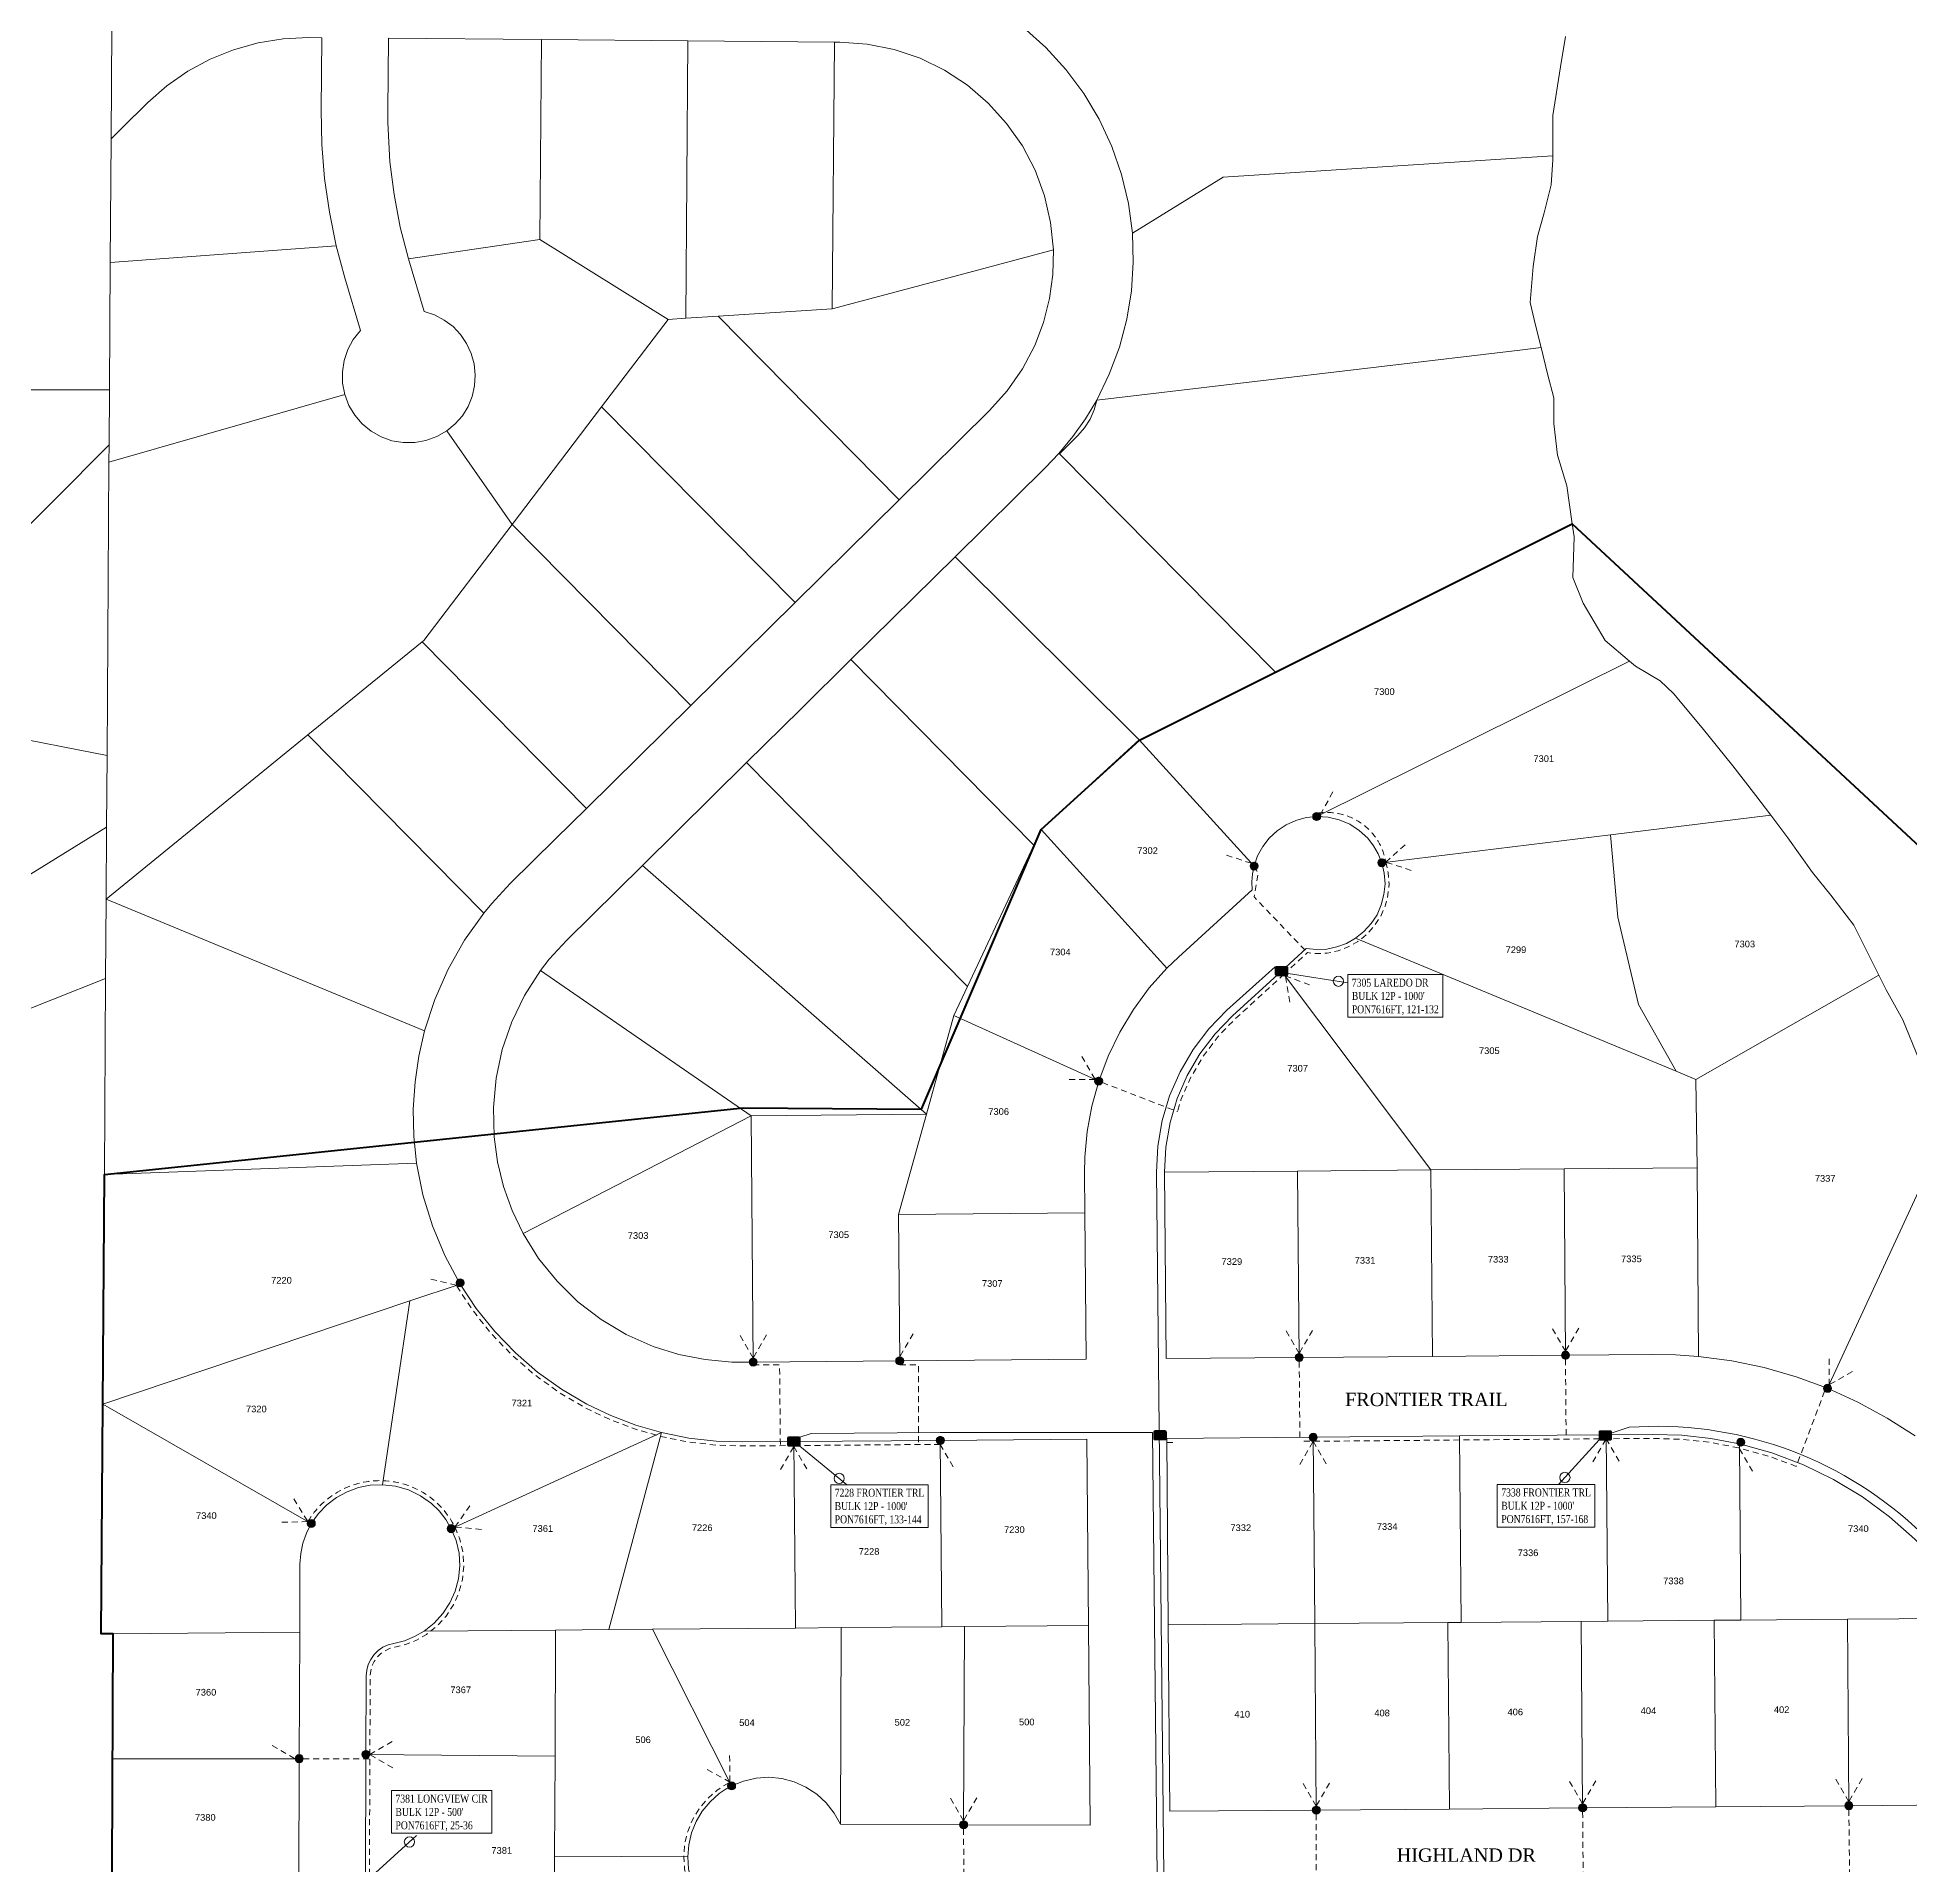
# Model space of a CAD drawing. Header units: feet. Extents: x 2741712 to 2750472, y 1004852 to 1013442.
# Drawn here: x 2744836 to 2746243, y 1010037 to 1011409 of the extents above; entities that cross this region are included whole.
import ezdxf
from ezdxf.enums import TextEntityAlignment as Align
from ezdxf.lldxf.tags import DXFTag

# ---------------------------------------------------------------- set-up
doc = ezdxf.new("R2010")
doc.units = ezdxf.units.FT
doc.header["$LTSCALE"] = 0.015
doc.header["$MEASUREMENT"] = 0
doc.linetypes.add('DASHED', pattern=[5, 3, -2])
for name, color, linetype in [('AddressesCarver', 7, 'DASHED'), ('Carver County Parcels', 7, 'Continuous'), ('STREET NAME', 7, 'Continuous')]:
    doc.layers.add(name, color=color, linetype=linetype)
for name, color, linetype, lineweight in [('DROP BURIED', 7, 'DASHED', 5), ('PROP_TEL', 6, 'Continuous', 5), ('Route_3_PSAs', 1, 'Continuous', 100), ('RUNNING LINE (UNDERGROUND)', 10, 'Continuous', 40), ('TAIL', 1, 'MST', 5), ('TELEPHONE STRUCT-PROP', 6, 'Continuous', 5), ('TERMINALS', 7, 'Continuous', 5)]:
    doc.layers.add(name, color=color, linetype=linetype, lineweight=lineweight)
doc.styles.add('Dimensions 100', font='arial.ttf')
doc.styles.add('Line', font='txt.shx', dxfattribs={"height": 3})
doc.styles.add('SIMPLEX', font='times.ttf', dxfattribs={"width": 0.8})
doc.styles.get("Standard").update_dxf_attribs({"font": 'times.ttf'})
doc.styles.add('Utilities', font='arial.ttf', dxfattribs={"height": 2.5})
tags = doc.linetypes.add('MST', pattern='A,5,-5,5,-5,["TAIL",Line,S=1.5,R=0,X=0,Y=-1.5],-20', length=40).pattern_tags.tags
tags[10] = DXFTag(74, 10)

# ---------------------------------------------------------------- blocks, each defined once
blk = doc.blocks.new('ACMAP_ANN_TEMPLATE_AddressCarver')
at = {"layer": 'AddressesCarver', "style": 'Dimensions 100'}
blk.add_attdef('AddressCarver', text='', height=5, dxfattribs=at).set_placement((0, 0), align=Align.CENTER)
blk = doc.blocks.new('NEW HH')
at = {"ltscale": 40, "true_color": 0xffffff}
h = blk.add_hatch(color=7, dxfattribs=at)
h.dxf.hatch_style = 1
h.paths.add_polyline_path([(-0.061, -0.031, 0.414214), (-0.046, -0.046), (0.046, -0.046, 0.414214), (0.061, -0.031), (0.061, 0.031, 0.414214), (0.046, 0.046), (-0.046, 0.046, 0.414214), (-0.061, 0.031)])
at = {"layer": 'RUNNING LINE (UNDERGROUND)', "color": 6, "lineweight": 0, "const_width": 0.005, "flags": 128}
blk.add_lwpolyline([(-0.061, 0.031), (-0.061, -0.031, 0.414214), (-0.046, -0.046), (0.046, -0.046, 0.414214), (0.061, -0.031), (0.061, 0.031, 0.414214), (0.046, 0.046), (-0.046, 0.046, 0.414214)], format="xyb", close=True, dxfattribs=at)
at = {"layer": 'TELEPHONE STRUCT-PROP', "color": 18, "true_color": 0x000000, "style": 'Utilities'}
blk.add_text('HH', height=0.05, dxfattribs=at).set_placement((0, 0), align=Align.MIDDLE_CENTER)
blk = doc.blocks.new('Proposed FlowerPot')
at = {"lineweight": 5, "ltscale": 100, "true_color": 0xffffff}
h = blk.add_hatch(color=7, dxfattribs=at)
h.dxf.hatch_style = 1
h.paths.add_polyline_path([(-0.06, 0, 0.414214), (0, -0.06, 0.414214), (0.06, 0, 0.414214), (0, 0.06, 0.414214)])
at = {"lineweight": 5, "ltscale": 100}
blk.add_circle((0, 0), 0.0604, dxfattribs=at)
at = {"layer": 'RUNNING LINE (UNDERGROUND)', "color": 6, "lineweight": 5, "const_width": 0.00907, "flags": 128}
blk.add_lwpolyline([(-0.06, 0, -0.414214), (0, 0.06, -0.414214), (0.06, 0, -0.414214), (0, -0.06, -0.414214), (-0.06, 0)], format="xyb", dxfattribs=at)
at = {"color": 18, "linetype": 'ByBlock', "lineweight": 5, "ltscale": 100, "true_color": 0x000000, "style": 'Dimensions 100'}
blk.add_text('F', height=0.0744, dxfattribs=at).set_placement((-0.029, -0.037))
blk = doc.blocks.new('TERMINAL')
at = {"lineweight": 5, "ltscale": 0.5, "flags": 128}
blk.add_lwpolyline([(-0.1, -0.6), (-0.1, 44.8)], dxfattribs=at)
at = {"lineweight": 5, "ltscale": 0.5}
blk.add_circle((-0.1, 37.6), 3.83, dxfattribs=at)

msp = doc.modelspace()

# ---------------------------------------------------------------- linework, layer by layer
at = {"layer": 'Carver County Parcels', "lineweight": 5, "ltscale": 100}
for p, q in [((2744891.4, 1011333.1), (2744891.9, 1011416.3)), ((2745001.8, 1011405.1), (2744983.5, 1011400)), ((2745020.6, 1011408.1), (2745001.8, 1011405.1)), ((2745039.7, 1011409.1), (2745020.6, 1011408.1)), ((2745049.7, 1011409), (2745039.7, 1011409.1)), ((2745049.2, 1011354.5), (2745049.7, 1011409)), ((2745099.7, 1011408.6), (2745099.2, 1011354.1)), ((2745214.6, 1011407.6), (2745099.7, 1011408.6)), ((2745213.4, 1011257.6), (2745214.6, 1011407.6)), ((2745324.6, 1011406.7), (2745214.6, 1011407.6)), ((2745214.6, 1011407.6), (2745214.6, 1011407.6)), ((2745324.6, 1011406.7), (2745322.9, 1011198.3)), ((2745324.6, 1011406.7), (2745324.6, 1011406.7)), ((2745434.6, 1011405.7), (2745324.6, 1011406.7)), ((2745432.9, 1011205.3), (2745434.6, 1011405.7)), ((2745434.6, 1011405.7), (2745434.6, 1011405.7)), ((2745438.7, 1011405.7), (2745434.6, 1011405.7)), ((2745459.2, 1011404.2), (2745438.7, 1011405.7)), ((2745576.6, 1011416.6), (2745593.3, 1011401.6)), ((2745979.8, 1011387.1), (2745983.6, 1011410)), ((2744965.8, 1011392.8), (2744949, 1011383.8)), ((2744983.5, 1011400), (2744965.8, 1011392.8)), ((2745479.4, 1011400.2), (2745459.2, 1011404.2)), ((2745498.9, 1011393.6), (2745479.4, 1011400.2)), ((2745517.3, 1011384.6), (2745498.9, 1011393.6)), ((2745593.3, 1011401.6), (2745608.4, 1011385.1)), ((2744949, 1011383.8), (2744933.4, 1011372.9)), ((2745534.5, 1011373.3), (2745517.3, 1011384.6)), ((2745608.4, 1011385.1), (2745621.8, 1011367)), ((2745974.1, 1011350.6), (2745979.8, 1011387.1)), ((2744933.4, 1011372.9), (2744919.1, 1011360.3)), ((2745550.1, 1011359.9), (2745534.5, 1011373.3)), ((2745621.8, 1011367), (2745633.3, 1011347.8)), ((2744919.1, 1011360.3), (2744899.5, 1011341.1)), ((2745049.8, 1011328.9), (2745049.2, 1011354.5)), ((2745099.2, 1011354.1), (2745099.2, 1011345.4)), ((2745563.9, 1011344.7), (2745550.1, 1011359.9)), ((2745974, 1011320.3), (2745974.1, 1011350.6)), ((2744899.5, 1011341.1), (2744891.4, 1011333.1)), ((2745099.2, 1011345.4), (2745100.8, 1011315.8)), ((2745575.7, 1011327.8), (2745563.9, 1011344.7)), ((2745633.3, 1011347.8), (2745642.8, 1011327.4)), ((2744891.4, 1011333.1), (2744890.8, 1011240.2)), ((2745051.8, 1011303.3), (2745049.8, 1011328.9)), ((2745585.2, 1011309.6), (2745575.7, 1011327.8)), ((2745642.8, 1011327.4), (2745650.1, 1011306.3)), ((2745100.8, 1011315.8), (2745103.9, 1011291.2)), ((2745592.3, 1011290.3), (2745585.2, 1011309.6)), ((2745726.4, 1011304.2), (2745954.2, 1011319)), ((2745974, 1011320.3), (2745954.2, 1011319)), ((2745972.7, 1011298.6), (2745974, 1011317.3)), ((2745974, 1011317.3), (2745974, 1011320.3)), ((2745055.4, 1011277.9), (2745051.8, 1011303.3)), ((2745650.1, 1011306.3), (2745655.3, 1011284.4)), ((2745726.4, 1011304.2), (2745658.3, 1011262.2)), ((2745967.4, 1011277.4), (2745972.7, 1011298.6)), ((2745103.9, 1011291.2), (2745108.6, 1011266.8)), ((2745596.9, 1011270.2), (2745592.3, 1011290.3)), ((2745655.3, 1011284.4), (2745658.3, 1011262.2)), ((2745060.5, 1011252.8), (2745055.4, 1011277.9)), ((2745108.6, 1011266.8), (2745114.9, 1011242.9)), ((2745599, 1011249.8), (2745596.9, 1011270.2)), ((2745962.6, 1011259.7), (2745967.4, 1011277.4)), ((2744890.8, 1011240.2), (2745060.5, 1011252.8)), ((2745067, 1011228.6), (2745060.5, 1011252.8)), ((2745060.5, 1011252.8), (2745060.5, 1011252.8)), ((2745213.4, 1011257.6), (2745114.9, 1011242.9)), ((2745309.7, 1011197.4), (2745213.4, 1011257.6)), ((2745658.3, 1011262.2), (2745659, 1011240.5)), ((2745959.3, 1011237.1), (2745962.6, 1011259.7)), ((2744890.2, 1011144.6), (2744890.8, 1011240.2)), ((2745114.9, 1011242.9), (2745126.6, 1011203.4)), ((2745531.8, 1011231.8), (2745599, 1011249.8)), ((2745598.6, 1011231.3), (2745599, 1011249.8)), ((2745599, 1011249.8), (2745599, 1011249.8)), ((2745659, 1011240.5), (2745657.6, 1011218.9)), ((2745957, 1011210.3), (2745959.3, 1011237.1)), ((2745078.7, 1011189.2), (2745067, 1011228.6)), ((2745531.8, 1011231.8), (2745432.9, 1011205.3)), ((2745596.1, 1011213.1), (2745598.6, 1011231.3)), ((2745591.5, 1011195.2), (2745596.1, 1011213.1)), ((2745657.6, 1011218.9), (2745654.1, 1011197.6)), ((2745961.1, 1011193.2), (2745957, 1011210.3)), ((2745126.6, 1011203.4), (2745134.4, 1011200.8)), ((2745134.4, 1011200.8), (2745141.6, 1011197)), ((2745141.6, 1011197), (2745148.2, 1011192.1)), ((2745309.7, 1011197.4), (2745259.8, 1011131.9)), ((2745322.9, 1011198.3), (2745309.7, 1011197.4)), ((2745309.7, 1011197.4), (2745309.7, 1011197.4)), ((2745322.9, 1011198.3), (2745347.3, 1011199.8)), ((2745347.3, 1011199.8), (2745432.9, 1011205.3)), ((2745347.3, 1011199.8), (2745483.3, 1011062.1)), ((2745585, 1011178), (2745591.5, 1011195.2)), ((2745654.1, 1011197.6), (2745648.6, 1011176.6)), ((2745069.1, 1011174.8), (2745073.3, 1011182.4)), ((2745073.3, 1011182.4), (2745078.7, 1011189.2)), ((2745148.2, 1011192.1), (2745153.8, 1011186.2)), ((2745153.8, 1011186.2), (2745158.4, 1011179.4)), ((2745965.2, 1011176.3), (2745961.1, 1011193.2)), ((2745065.1, 1011158.1), (2745066.4, 1011166.7)), ((2745066.4, 1011166.7), (2745069.1, 1011174.8)), ((2745158.4, 1011179.4), (2745161.9, 1011172)), ((2745161.9, 1011172), (2745164.1, 1011164.1)), ((2745575.7, 1011160.3), (2745585, 1011178)), ((2745949.2, 1011174.4), (2745631.5, 1011136.9)), ((2745648.6, 1011176.6), (2745641, 1011156.4)), ((2745949.2, 1011174.4), (2745965.2, 1011176.3)), ((2745965.2, 1011176.3), (2745965.2, 1011176.3)), ((2745970, 1011156.7), (2745965.2, 1011176.3)), ((2745065.2, 1011149.5), (2745065.1, 1011158.1)), ((2745164.1, 1011164.1), (2745164.9, 1011155.9)), ((2745164.9, 1011155.9), (2745164.4, 1011147.7)), ((2745564.3, 1011143.9), (2745575.7, 1011160.3)), ((2745641, 1011156.4), (2745631.5, 1011136.9)), ((2745974.8, 1011138.6), (2745970, 1011156.7)), ((2744890.2, 1011144.6), (2744791.3, 1011144.7)), ((2745066.9, 1011141), (2744889.8, 1011090.2)), ((2744890.2, 1011144.6), (2744889.9, 1011103.4)), ((2745066.9, 1011141), (2745065.2, 1011149.5)), ((2745066.9, 1011141), (2745066.9, 1011141)), ((2745070, 1011132.9), (2745066.9, 1011141)), ((2745162.6, 1011139.7), (2745159.5, 1011132.2)), ((2745164.4, 1011147.7), (2745162.6, 1011139.7)), ((2745551, 1011129), (2745564.3, 1011143.9)), ((2745974.7, 1011119.2), (2745974.8, 1011138.6)), ((2745074.4, 1011125.5), (2745070, 1011132.9)), ((2745080, 1011119), (2745074.4, 1011125.5)), ((2745155.2, 1011125.2), (2745149.8, 1011119)), ((2745159.5, 1011132.2), (2745155.2, 1011125.2)), ((2745192.6, 1011043.5), (2745259.8, 1011131.9)), ((2745259.8, 1011131.9), (2745405, 1010984.9)), ((2745483.3, 1011062.1), (2745551, 1011129)), ((2745551, 1011129), (2745551, 1011129)), ((2745631.5, 1011136.9), (2745623, 1011122.9)), ((2745629.5, 1011129.5), (2745626.5, 1011122.5)), ((2745629.5, 1011129.5), (2745631.5, 1011136.9)), ((2745086.7, 1011113.5), (2745080, 1011119)), ((2745094.2, 1011109.3), (2745086.7, 1011113.5)), ((2745143.5, 1011113.8), (2745136.1, 1011109.5)), ((2745149.8, 1011119), (2745143.5, 1011113.8)), ((2745192.6, 1011043.5), (2745143.5, 1011113.8)), ((2745143.5, 1011113.8), (2745143.5, 1011113.8)), ((2745617.4, 1011110.2), (2745603.5, 1011096.5)), ((2745623, 1011122.9), (2745613.6, 1011109.5)), ((2745617.4, 1011110.2), (2745622.4, 1011116)), ((2745622.4, 1011116), (2745626.5, 1011122.5)), ((2745977.4, 1011095.6), (2745974.7, 1011119.2)), ((2744889.9, 1011103.4), (2744730.5, 1010943)), ((2744889.8, 1011090.2), (2744889.9, 1011103.4)), ((2745102.3, 1011106.4), (2745094.2, 1011109.3)), ((2745110.8, 1011105), (2745102.3, 1011106.4)), ((2745119.5, 1011105), (2745110.8, 1011105)), ((2745127.9, 1011106.5), (2745119.5, 1011105)), ((2745136.1, 1011109.5), (2745127.9, 1011106.5)), ((2745603.1, 1011096.8), (2745593.1, 1011086.3)), ((2745613.6, 1011109.5), (2745603.1, 1011096.8)), ((2745603.1, 1011096.8), (2745603.5, 1011096.5)), ((2745765.5, 1010932.8), (2745603.5, 1011096.5)), ((2745603.5, 1011096.5), (2745603.5, 1011096.5)), ((2745984.6, 1011072.5), (2745977.4, 1011095.6)), ((2744888.4, 1010870.1), (2744889.8, 1011090.2)), ((2744889.8, 1011090.2), (2744889.8, 1011090.2)), ((2745593.1, 1011086.3), (2745525.2, 1011019.2)), ((2745988.6, 1011044), (2745984.6, 1011072.5)), ((2745405, 1010984.9), (2745483.3, 1011062.1)), ((2745483.3, 1011062.1), (2745483.3, 1011062.1)), ((2745126.3, 1010956.4), (2745192.6, 1011043.5)), ((2745326.7, 1010907.6), (2745192.6, 1011043.5)), ((2745988.6, 1011044), (2745960.3, 1011029.9)), ((2745990, 1011034.3), (2745988.6, 1011044)), ((2745988.6, 1011044), (2745988.6, 1011044)), ((2745765.5, 1010932.8), (2745960.3, 1011029.9)), ((2745988.9, 1011003.8), (2745990, 1011034.3)), ((2745525.2, 1011019.2), (2745446.9, 1010942)), ((2745525.2, 1011019.2), (2745663.5, 1010881.9)), ((2745996.9, 1010984.4), (2745988.9, 1011003.8)), ((2745326.7, 1010907.6), (2745405, 1010984.9)), ((2745405, 1010984.9), (2745405, 1010984.9)), ((2746013.2, 1010956.3), (2745996.9, 1010984.4)), ((2745039.3, 1010885.5), (2745125, 1010955.3)), ((2745125, 1010955.3), (2745126.3, 1010956.4)), ((2745248.4, 1010830.3), (2745125, 1010955.3)), ((2746031.6, 1010940.9), (2746013.2, 1010956.3)), ((2745446.9, 1010942), (2745409.1, 1010904.6)), ((2745584.3, 1010802.8), (2745446.9, 1010942)), ((2746031.6, 1010940.9), (2745796.7, 1010824.2)), ((2746031.6, 1010940.9), (2746031.6, 1010940.9)), ((2746036.2, 1010937), (2746031.6, 1010940.9)), ((2745663.5, 1010881.9), (2745765.5, 1010932.8)), ((2746054.6, 1010926), (2746036.2, 1010937)), ((2746064.6, 1010916.7), (2746054.6, 1010926)), ((2746086.2, 1010890.9), (2746064.6, 1010916.7)), ((2745248.4, 1010830.3), (2745326.7, 1010907.6)), ((2745326.7, 1010907.6), (2745326.7, 1010907.6)), ((2745409.1, 1010904.6), (2745368.6, 1010864.7)), ((2744888.4, 1010870.1), (2744744.3, 1010898.1)), ((2745039.3, 1010885.5), (2744887.7, 1010762.2)), ((2745039.3, 1010885.5), (2745171.4, 1010751.7)), ((2746109.1, 1010862.3), (2746086.2, 1010890.9)), ((2745663.5, 1010881.9), (2745589.7, 1010814.4)), ((2745749.7, 1010787), (2745663.5, 1010881.9)), ((2745663.5, 1010881.9), (2745663.5, 1010881.9)), ((2744888.4, 1010870.1), (2744888.1, 1010816.2)), ((2744888.4, 1010870.1), (2744888.4, 1010870.1)), ((2745368.6, 1010864.7), (2745290.4, 1010787.4)), ((2745368.6, 1010864.7), (2745534.4, 1010696.7)), ((2746126.4, 1010839.9), (2746109.1, 1010862.3)), ((2745225.2, 1010807.4), (2745248.4, 1010830.3)), ((2745248.4, 1010830.3), (2745248.4, 1010830.3)), ((2746137.6, 1010825.2), (2746126.4, 1010839.9)), ((2744765.5, 1010740.8), (2744888.1, 1010816.2)), ((2744887.7, 1010762.2), (2744888.1, 1010816.2)), ((2745589.7, 1010814.4), (2745584.3, 1010802.8)), ((2745684.3, 1010710.4), (2745589.7, 1010814.4)), ((2745767, 1010813.4), (2745773.7, 1010817.9)), ((2745773.7, 1010817.9), (2745781, 1010821.2)), ((2745781, 1010821.2), (2745788.7, 1010823.4)), ((2745788.7, 1010823.4), (2745796.7, 1010824.2)), ((2745796.7, 1010824.2), (2745805.2, 1010823.7)), ((2745805.2, 1010823.7), (2745813.6, 1010821.7)), ((2745813.6, 1010821.7), (2745821.5, 1010818.4)), ((2745821.5, 1010818.4), (2745828.7, 1010813.7)), ((2746137.6, 1010825.2), (2746017.3, 1010810.5)), ((2746150.5, 1010808.2), (2746137.6, 1010825.2)), ((2746137.6, 1010825.2), (2746137.6, 1010825.2)), ((2745191.2, 1010773.9), (2745225.2, 1010807.4)), ((2745534.4, 1010696.7), (2745584.3, 1010802.8)), ((2745584.3, 1010802.8), (2745584.3, 1010802.8)), ((2745752.3, 1010794.6), (2745756.2, 1010801.6)), ((2745756.2, 1010801.6), (2745761.1, 1010808)), ((2745761.1, 1010808), (2745767, 1010813.4)), ((2745828.7, 1010813.7), (2745835, 1010807.9)), ((2745835, 1010807.9), (2745839.4, 1010802.3)), ((2745839.4, 1010802.3), (2745842.9, 1010796.1)), ((2745845.6, 1010789.5), (2746017.3, 1010810.5)), ((2746022.7, 1010748.7), (2746017.3, 1010810.5)), ((2746169.1, 1010782.3), (2746150.5, 1010808.2)), ((2746150.5, 1010808.2), (2746150.5, 1010808.2)), ((2745290.4, 1010787.4), (2745233.4, 1010731.2)), ((2745503.6, 1010600.7), (2745290.4, 1010787.4)), ((2745748.5, 1010781.2), (2745749.7, 1010787)), ((2745749.7, 1010787), (2745752.3, 1010794.6)), ((2745749.7, 1010787), (2745749.7, 1010787)), ((2745842.9, 1010796.1), (2745845.6, 1010789.5)), ((2745177.4, 1010759), (2745191.2, 1010773.9)), ((2745748, 1010775.3), (2745748.5, 1010781.2)), ((2745748.2, 1010769.3), (2745748, 1010775.3)), ((2746182.7, 1010765.2), (2746169.1, 1010782.3)), ((2744887.7, 1010762.2), (2744887.3, 1010702.5)), ((2744887.7, 1010762.2), (2744887.7, 1010762.2)), ((2744887.7, 1010762.2), (2745126.8, 1010663.2)), ((2745171.4, 1010751.7), (2745177.4, 1010759)), ((2745692.9, 1010718.7), (2745748.2, 1010769.3)), ((2746200.1, 1010742.6), (2746182.7, 1010765.2)), ((2745156.9, 1010731.4), (2745171.4, 1010751.7)), ((2745171.4, 1010751.7), (2745171.4, 1010751.7)), ((2746022.7, 1010748.7), (2746038.4, 1010683.2)), ((2745144.5, 1010709.7), (2745156.9, 1010731.4)), ((2745233.4, 1010731.2), (2745220.4, 1010717)), ((2745825.9, 1010732.9), (2746066.7, 1010633)), ((2746218.8, 1010705), (2746200.1, 1010742.6)), ((2745220.4, 1010717), (2745213.8, 1010708.5)), ((2745684.3, 1010710.4), (2745692.9, 1010718.7)), ((2744887.3, 1010702.5), (2744224.7, 1010440.6)), ((2744886.4, 1010555.5), (2744887.3, 1010702.5)), ((2745134.5, 1010686.9), (2745144.5, 1010709.7)), ((2745213.8, 1010708.5), (2745201.9, 1010689.9)), ((2745213.8, 1010708.5), (2745372.1, 1010599.6)), ((2745671, 1010695.5), (2745684.3, 1010710.4)), ((2745684.3, 1010710.4), (2745684.3, 1010710.4)), ((2745770.3, 1010708.2), (2745882.4, 1010558.9)), ((2746081.5, 1010626.8), (2746218.8, 1010705)), ((2746224.2, 1010694.2), (2746218.8, 1010705)), ((2745201.9, 1010689.9), (2745192.3, 1010670.1)), ((2745534.4, 1010696.7), (2745524.2, 1010674.9)), ((2745534.4, 1010696.7), (2745534.4, 1010696.7)), ((2745659.1, 1010679.4), (2745671, 1010695.5)), ((2746236.7, 1010671.6), (2746224.2, 1010694.2)), ((2745126.8, 1010663.2), (2745134.5, 1010686.9)), ((2745524.2, 1010674.9), (2745503.6, 1010600.7)), ((2745633, 1010625.6), (2745524.2, 1010674.9)), ((2745648.8, 1010662.3), (2745659.1, 1010679.4)), ((2746038.4, 1010683.2), (2746066.7, 1010633)), ((2745122.5, 1010644.2), (2745126.8, 1010663.2)), ((2745126.8, 1010663.2), (2745126.8, 1010663.2)), ((2745192.3, 1010670.1), (2745185.2, 1010649.3)), ((2745640.1, 1010644.3), (2745648.8, 1010662.3)), ((2746249.1, 1010641.6), (2746236.7, 1010671.6)), ((2745185.2, 1010649.3), (2745180.5, 1010627.7)), ((2745119.7, 1010625), (2745122.5, 1010644.2)), ((2745633, 1010625.6), (2745640.1, 1010644.3)), ((2746081.5, 1010626.8), (2746066.7, 1010633)), ((2746066.7, 1010633), (2746066.7, 1010633)), ((2745118.4, 1010604.6), (2745119.7, 1010625)), ((2745180.5, 1010627.7), (2745178.5, 1010605.8)), ((2745627.9, 1010606.8), (2745633, 1010625.6)), ((2745633, 1010625.6), (2745633, 1010625.6)), ((2746082.4, 1010560.5), (2746081.5, 1010626.8)), ((2745118.8, 1010584.3), (2745118.4, 1010604.6)), ((2745178.5, 1010605.8), (2745179, 1010583.8)), ((2745624.4, 1010587.7), (2745627.9, 1010606.8)), ((2745372.1, 1010599.6), (2745200.8, 1010511.1)), ((2745372.1, 1010599.6), (2745503.6, 1010600.7)), ((2745372.1, 1010599.6), (2745372.1, 1010599.6)), ((2745373.6, 1010414.6), (2745372.1, 1010599.6)), ((2745503.6, 1010600.7), (2745482.7, 1010525.5)), ((2745503.6, 1010600.7), (2745503.6, 1010600.7)), ((2746180.3, 1010394.9), (2746272, 1010593.6)), ((2745120.9, 1010564), (2745118.8, 1010584.3)), ((2745179, 1010583.8), (2745181.6, 1010564.9)), ((2745622.6, 1010568.4), (2745624.4, 1010587.7)), ((2745120.9, 1010564), (2744886.4, 1010555.5)), ((2745125.6, 1010540.2), (2745120.9, 1010564)), ((2745181.6, 1010564.9), (2745186.2, 1010546.3)), ((2745622.4, 1010556.7), (2745622.6, 1010568.4)), ((2744885.3, 1010383), (2744886.4, 1010555.5)), ((2744886.4, 1010555.5), (2744886.4, 1010555.5)), ((2745622.7, 1010526.7), (2745622.4, 1010556.7)), ((2745782.4, 1010558), (2745682.4, 1010557.2)), ((2745882.4, 1010558.9), (2745782.4, 1010558)), ((2745783.6, 1010418.1), (2745782.4, 1010558)), ((2745982.4, 1010559.7), (2745882.4, 1010558.9)), ((2745882.4, 1010558.9), (2745882.4, 1010558.9)), ((2745883.6, 1010418.9), (2745882.4, 1010558.9)), ((2746082.4, 1010560.5), (2745982.4, 1010559.7)), ((2745983.5, 1010419.7), (2745982.4, 1010559.7)), ((2746082.4, 1010560.5), (2746083.5, 1010418.8)), ((2745132.7, 1010517), (2745125.6, 1010540.2)), ((2745186.2, 1010546.3), (2745192.6, 1010528.3)), ((2745192.6, 1010528.3), (2745200.8, 1010511.1)), ((2745482.7, 1010525.5), (2745622.7, 1010526.7)), ((2745483.6, 1010415.5), (2745482.7, 1010525.5)), ((2745482.7, 1010525.5), (2745482.7, 1010525.5)), ((2745623.6, 1010416.7), (2745622.7, 1010526.7)), ((2745142, 1010494.5), (2745132.7, 1010517)), ((2745200.8, 1010511.1), (2745212.5, 1010492.4)), ((2745153.5, 1010473.1), (2745142, 1010494.5)), ((2745212.5, 1010492.4), (2745226.3, 1010475.3)), ((2745153.5, 1010473.1), (2745115.8, 1010460.5)), ((2745153.5, 1010473.1), (2745153.5, 1010473.1)), ((2745226.3, 1010475.3), (2745242, 1010459.9)), ((2744885.3, 1010383), (2745115.8, 1010460.5)), ((2745115.8, 1010460.5), (2745095.2, 1010322.5)), ((2745242, 1010459.9), (2745259.4, 1010446.5)), ((2745259.4, 1010446.5), (2745278.3, 1010435.2)), ((2745278.3, 1010435.2), (2745298.4, 1010426.3)), ((2745298.4, 1010426.3), (2745317.7, 1010420.3)), ((2745317.7, 1010420.3), (2745337.5, 1010416.4)), ((2745337.5, 1010416.4), (2745357.6, 1010414.6)), ((2745357.6, 1010414.6), (2745364.9, 1010414.6)), ((2745364.9, 1010414.6), (2745373.6, 1010414.6)), ((2745373.6, 1010414.6), (2745483.6, 1010415.5)), ((2745373.6, 1010414.6), (2745373.6, 1010414.6)), ((2745483.6, 1010415.5), (2745623.6, 1010416.7)), ((2745623.6, 1010416.7), (2745623.6, 1010416.7)), ((2745683.6, 1010417.2), (2745783.6, 1010418.1)), ((2745783.6, 1010418.1), (2745883.6, 1010418.9)), ((2745783.6, 1010418.1), (2745783.6, 1010418.1)), ((2745883.6, 1010418.9), (2745983.5, 1010419.7)), ((2745883.6, 1010418.9), (2745883.6, 1010418.9)), ((2745983.5, 1010419.7), (2746048.5, 1010420.3)), ((2745983.5, 1010419.7), (2745983.5, 1010419.7)), ((2746048.5, 1010420.3), (2746066.1, 1010420)), ((2746066.1, 1010420), (2746083.5, 1010418.8)), ((2746083.5, 1010418.8), (2746083.5, 1010418.8)), ((2746083.5, 1010418.8), (2746108.3, 1010415.5)), ((2746108.3, 1010415.5), (2746132.8, 1010410.4)), ((2746132.8, 1010410.4), (2746156.8, 1010403.5)), ((2746156.8, 1010403.5), (2746180.3, 1010394.9)), ((2746180.3, 1010394.9), (2746203, 1010384.6)), ((2744885.3, 1010383), (2744884.1, 1010210.5)), ((2745041.8, 1010293.4), (2744885.3, 1010383)), ((2746203, 1010384.6), (2746225, 1010372.6)), ((2746225, 1010372.6), (2746246, 1010359.1)), ((2745304.7, 1010361.7), (2745146.9, 1010289.5)), ((2745304.7, 1010361.7), (2745265.3, 1010213.7)), ((2745405.3, 1010214.9), (2745404.1, 1010354.9)), ((2745404.1, 1010354.9), (2745404.1, 1010354.9)), ((2745514.1, 1010355.8), (2745515.3, 1010215.8)), ((2745625.3, 1010216.7), (2745624.1, 1010356.7)), ((2745795.2, 1010218.2), (2745794.1, 1010358.1)), ((2745904, 1010359.1), (2745905.2, 1010219.1)), ((2746015.2, 1010220), (2746014, 1010360)), ((2746115.2, 1010220.8), (2746114.1, 1010353.2)), ((2746114.1, 1010353.2), (2746114.1, 1010353.2)), ((2745077.2, 1010320.3), (2745086.1, 1010322.1)), ((2745086.1, 1010322.1), (2745095.2, 1010322.5)), ((2745095.2, 1010322.5), (2745105.1, 1010321.3)), ((2745095.2, 1010322.5), (2745095.2, 1010322.5)), ((2745053.4, 1010307.3), (2745060.6, 1010312.8)), ((2745060.6, 1010312.8), (2745068.6, 1010317.2)), ((2745068.6, 1010317.2), (2745077.2, 1010320.3)), ((2745105.1, 1010321.3), (2745114.8, 1010318.6)), ((2745114.8, 1010318.6), (2745123.8, 1010314.2)), ((2745123.8, 1010314.2), (2745132, 1010308.4)), ((2745132, 1010308.4), (2745137.8, 1010302.8)), ((2745041.8, 1010293.4), (2745047.1, 1010300.8)), ((2745047.1, 1010300.8), (2745053.4, 1010307.3)), ((2745137.8, 1010302.8), (2745142.8, 1010296.4)), ((2745142.8, 1010296.4), (2745146.9, 1010289.5)), ((2745035.5, 1010278.6), (2745038.2, 1010286.2)), ((2745038.2, 1010286.2), (2745041.8, 1010293.4)), ((2745041.8, 1010293.4), (2745041.8, 1010293.4)), ((2745033.3, 1010262.8), (2745033.9, 1010270.8)), ((2745033.9, 1010270.8), (2745035.5, 1010278.6)), ((2745033.1, 1010211.8), (2745033.3, 1010262.8)), ((2744892.9, 1010210.6), (2744884.1, 1010210.5)), ((2744892.3, 1010116.6), (2744892.9, 1010210.6)), ((2744892.9, 1010210.6), (2745033.1, 1010211.8)), ((2745032.7, 1010116.8), (2745033.1, 1010211.8)), ((2745225.2, 1010213.4), (2745126.5, 1010212.6)), ((2745224.8, 1010118.6), (2745225.2, 1010213.4)), ((2745225.2, 1010213.4), (2745265.3, 1010213.7)), ((2745298.1, 1010214), (2745265.3, 1010213.7)), ((2745265.3, 1010213.7), (2745265.3, 1010213.7)), ((2745405.3, 1010214.9), (2745298.1, 1010214)), ((2745298.1, 1010214), (2745357.4, 1010096.4)), ((2745439.7, 1010215.2), (2745405.3, 1010214.9)), ((2745439.7, 1010215.2), (2745439.1, 1010067.6)), ((2745515.3, 1010215.8), (2745439.7, 1010215.2)), ((2745532.2, 1010216), (2745515.3, 1010215.8)), ((2745515.3, 1010215.8), (2745515.3, 1010215.8)), ((2745531.6, 1010067.2), (2745532.2, 1010216)), ((2745532.2, 1010216), (2745625.3, 1010216.7)), ((2745625.3, 1010216.7), (2745625.3, 1010216.7)), ((2745626.5, 1010066.8), (2745625.3, 1010216.7)), ((2745795.2, 1010218.2), (2745685.2, 1010217.2)), ((2745895.2, 1010219), (2745795.2, 1010218.2)), ((2745795.2, 1010218.2), (2745795.2, 1010218.2)), ((2745795.2, 1010218.2), (2745796.4, 1010078.2)), ((2745905.2, 1010219.1), (2745895.2, 1010219)), ((2745895.2, 1010219), (2745896.4, 1010079)), ((2745905.2, 1010219.1), (2745995.2, 1010219.8)), ((2745905.2, 1010219.1), (2745905.2, 1010219.1)), ((2746015.2, 1010220), (2745995.2, 1010219.8)), ((2745996.4, 1010079.9), (2745995.2, 1010219.8)), ((2746015.2, 1010220), (2746095.2, 1010220.7)), ((2746015.2, 1010220), (2746015.2, 1010220)), ((2746115.2, 1010220.8), (2746095.2, 1010220.7)), ((2746096.4, 1010080.7), (2746095.2, 1010220.7)), ((2746195.2, 1010221.5), (2746115.2, 1010220.8)), ((2746195.2, 1010221.5), (2746292.7, 1010222.3)), ((2746196.3, 1010081.5), (2746195.2, 1010221.5)), ((2744891.8, 1010023.6), (2744892.3, 1010116.6)), ((2745032.7, 1010116.8), (2744892.3, 1010116.6)), ((2745032.4, 1010023.8), (2745032.7, 1010116.8)), ((2745032.7, 1010116.8), (2745032.7, 1010116.8)), ((2745082.8, 1010120), (2745224.8, 1010118.6)), ((2745224.8, 1010118.6), (2745224.4, 1010043.5)), ((2745224.8, 1010118.6), (2745224.8, 1010118.6)), ((2745357.4, 1010096.4), (2745366.4, 1010100)), ((2745366.4, 1010100), (2745375.8, 1010102.2)), ((2745375.8, 1010102.2), (2745385.4, 1010102.8)), ((2745385.4, 1010102.8), (2745395, 1010101.9)), ((2745395, 1010101.9), (2745404.4, 1010099.4)), ((2745404.4, 1010099.4), (2745413.2, 1010095.5)), ((2745357.4, 1010096.4), (2745357.4, 1010096.4)), ((2745413.2, 1010095.5), (2745421.3, 1010090.1)), ((2745421.3, 1010090.1), (2745428.4, 1010083.6)), ((2745428.4, 1010083.6), (2745434.4, 1010076)), ((2745434.4, 1010076), (2745439.1, 1010067.6)), ((2745686.4, 1010077.3), (2745796.4, 1010078.2)), ((2745686.4, 1010077.7), (2745686.4, 1010077.3)), ((2745796.4, 1010078.2), (2745896.4, 1010079)), ((2745796.4, 1010078.2), (2745796.4, 1010078.2)), ((2745896.4, 1010079), (2745996.4, 1010079.9)), ((2745896.4, 1010079), (2745896.4, 1010079)), ((2745996.4, 1010079.9), (2746096.4, 1010080.7)), ((2745996.4, 1010079.9), (2745996.4, 1010079.9)), ((2746096.4, 1010080.7), (2746196.3, 1010081.5)), ((2746096.4, 1010080.7), (2746096.4, 1010080.7)), ((2746196.3, 1010081.5), (2746331.3, 1010082.7)), ((2746196.3, 1010081.5), (2746196.3, 1010081.5)), ((2745439.1, 1010067.6), (2745531.6, 1010067.2)), ((2745439.1, 1010067.6), (2745439.1, 1010067.6)), ((2745531.6, 1010067.2), (2745531.6, 1010067.2)), ((2745531.6, 1010067.2), (2745626.5, 1010066.8)), ((2745626.5, 1010066.8), (2745626.5, 1010066.8)), ((2745224.4, 1010043.5), (2745324.4, 1010043.1)), ((2745224.4, 1010043.5), (2745224.4, 1010024.6))]:
    msp.add_line(p, q, dxfattribs=at)
for points in [[(2745845.6, 1010789.5), (2745847.4, 1010781.7), (2745848, 1010773.7), (2745847.2, 1010765.7), (2745845.2, 1010757.9), (2745842, 1010750.5), (2745837.6, 1010743.8), (2745832.2, 1010737.9), (2745825.9, 1010732.9), (2745819.2, 1010729), (2745811.9, 1010726.3), (2745804.3, 1010724.7), (2745796.5, 1010724.3), (2745788.8, 1010725.1), (2745770.3, 1010708.2)], [(2745770.3, 1010708.2), (2745733.4, 1010674.5), (2745720.4, 1010661), (2745709, 1010646), (2745699.5, 1010629.8), (2745692, 1010612.5), (2745686.6, 1010594.5), (2745683.4, 1010576), (2745682.4, 1010557.2), (2745683.6, 1010417.2)], [(2745153.5, 1010473.1), (2745165.7, 1010454.7), (2745179.6, 1010437.5), (2745195, 1010421.6), (2745211.7, 1010407.1), (2745229.7, 1010394.2), (2745248.7, 1010383), (2745266.8, 1010374.4), (2745285.5, 1010367.3), (2745304.7, 1010361.7), (2745304.7, 1010361.7), (2745325.2, 1010357.5), (2745345.9, 1010355.2), (2745365.4, 1010354.6), (2745404.1, 1010354.9)], [(2745624.1, 1010356.7), (2745514.1, 1010355.8), (2745404.1, 1010354.9)], [(2746331.3, 1010082.7), (2746330.1, 1010107), (2746326.7, 1010131.2), (2746321.2, 1010155), (2746313.6, 1010178.3), (2746304.1, 1010200.7), (2746292.7, 1010222.3), (2746278.9, 1010243.5), (2746263.2, 1010263.4), (2746245.8, 1010281.7), (2746226.9, 1010298.4), (2746206.5, 1010313.4), (2746184.8, 1010326.4), (2746162.1, 1010337.5), (2746138.4, 1010346.4), (2746114.1, 1010353.2), (2746092.6, 1010357.2), (2746070.9, 1010359.6), (2746049, 1010360.3), (2746014, 1010360), (2745904, 1010359.1), (2745794.1, 1010358.1), (2745684.1, 1010357.2)], [(2745684.1, 1010357.2), (2745685.2, 1010217.2), (2745686.4, 1010077.7)], [(2745146.9, 1010289.5), (2745150.5, 1010280.5), (2745152.7, 1010271.1), (2745153.3, 1010261.5), (2745152.4, 1010251.9), (2745149.9, 1010242.6), (2745145.9, 1010233.7), (2745140.6, 1010225.7), (2745134.1, 1010218.6), (2745126.5, 1010212.6), (2745119.4, 1010208.5), (2745111.7, 1010205.4), (2745103.7, 1010203.4), (2745099.5, 1010202.3), (2745095.5, 1010200.5), (2745092, 1010198), (2745088.9, 1010194.9), (2745086.4, 1010191.3), (2745084.5, 1010187.4), (2745083.4, 1010183.2), (2745083, 1010178.9), (2745082.8, 1010120), (2745082.4, 1010026)], [(2745352.5, 1009992), (2745346.4, 1009996.5), (2745339.9, 1010002.6), (2745334.5, 1010009.6), (2745330.1, 1010017.3), (2745327, 1010025.6), (2745325.1, 1010034.2), (2745324.4, 1010043.1), (2745324.4, 1010043.1), (2745325.2, 1010052.2), (2745327.3, 1010061.1), (2745330.7, 1010069.6), (2745335.4, 1010077.4), (2745341.3, 1010084.5), (2745348.1, 1010090.6), (2745352.6, 1010093.7), (2745357.4, 1010096.4)]]:
    msp.add_lwpolyline(points, dxfattribs=at)
at = {"layer": 'DROP BURIED', "lineweight": 5, "ltscale": 100}
msp.add_line((2745514.1, 1010352.8), (2745404.1, 1010351.9), dxfattribs=at)
for points in [[(2745799.4, 1010825.6), (2745809.1, 1010843.1)], [(2745867.7, 1010783.8), (2745848.6, 1010789.9), (2745863.4, 1010803.3)], [(2745747.5, 1010789.1), (2745728.5, 1010795.4)], [(2745776.5, 1010684.8), (2745773.1, 1010704.6), (2745791.8, 1010697.7)], [(2745620.3, 1010644.1), (2745630.3, 1010626.8), (2745610.3, 1010626.8)], [(2745131.6, 1010476.9), (2745151, 1010472.3)], [(2745383.6, 1010435), (2745373.6, 1010417.6), (2745363.6, 1010435)], [(2745493.6, 1010435.9), (2745483.6, 1010418.6)], [(2745793.5, 1010438.4), (2745783.5, 1010421.1), (2745773.5, 1010438.4)], [(2745993.5, 1010440.1), (2745983.5, 1010422.7), (2745973.5, 1010440.1)], [(2746198.9, 1010407.6), (2746181.5, 1010397.6), (2746181.5, 1010417.6)], [(2745394.1, 1010333.9), (2745404.1, 1010351.2), (2745414.1, 1010333.9)], [(2745514, 1010352.8), (2745524, 1010335.5)], [(2745784, 1010337.8), (2745794, 1010355.1), (2745804, 1010337.8)], [(2746004, 1010339.6), (2746014, 1010357), (2746024, 1010339.6)], [(2746114.1, 1010349.5), (2746124.1, 1010332.2)], [(2745028.7, 1010311.9), (2745039.2, 1010294.8), (2745019.2, 1010294.3)], [(2745169.6, 1010288.9), (2745149.6, 1010290.8), (2745161.2, 1010307.1)], [(2745012.4, 1010126.8), (2745029.7, 1010116.8)], [(2745103, 1010110), (2745085.7, 1010120), (2745103, 1010130)], [(2745355.9, 1010119.1), (2745356.1, 1010099.1), (2745338.7, 1010109)], [(2745806.4, 1010098.5), (2745796.4, 1010081.2), (2745786.4, 1010098.5)], [(2746006.4, 1010100.2), (2745996.4, 1010082.9), (2745986.4, 1010100.2)], [(2746206.3, 1010101.9), (2746196.3, 1010084.5), (2746186.3, 1010101.9)], [(2745541.5, 1010087.5), (2745531.5, 1010070.2), (2745521.5, 1010087.5)]]:
    msp.add_lwpolyline(points, dxfattribs=at)
at = {"layer": 'DROP BURIED', "lineweight": 5, "ltscale": 100, "flags": 128}
for points in [[(2745797.4, 1010826.7, -0.411727), (2745848.5, 1010790.2)], [(2745039.2, 1010294.8, -0.594143), (2745149.7, 1010290.6)]]:
    msp.add_lwpolyline(points, format="xyb", dxfattribs=at)
for points in [[(2745749.7, 1010787), (2745752.7, 1010781.6), (2745749.7, 1010763.8), (2745789.8, 1010722)], [(2745848.5, 1010790.2), (2745850.4, 1010782.1), (2745851, 1010773.6), (2745850.2, 1010765.1), (2745848, 1010756.9), (2745844.6, 1010749.1), (2745840, 1010742), (2745834.2, 1010735.7), (2745827.6, 1010730.4), (2745820.4, 1010726.3), (2745812.7, 1010723.4), (2745804.6, 1010721.7), (2745796.4, 1010721.3), (2745789.8, 1010722), (2745772.3, 1010706)], [(2745772.3, 1010706), (2745735.5, 1010672.3), (2745722.6, 1010659), (2745711.5, 1010644.3), (2745702.2, 1010628.4), (2745694.8, 1010611.5), (2745692.1, 1010602.7)], [(2745635.8, 1010624.5), (2745692.1, 1010602.7)], [(2745151, 1010471.5), (2745163.3, 1010453), (2745177.3, 1010435.5), (2745192.9, 1010419.4), (2745209.8, 1010404.8), (2745228, 1010391.7), (2745247.3, 1010380.4), (2745265.6, 1010371.6), (2745284.5, 1010364.4), (2745304, 1010358.8), (2745324.7, 1010354.6), (2745345.7, 1010352.2), (2745365.3, 1010351.6), (2745404.1, 1010351.9)], [(2745373.6, 1010412.5), (2745393.4, 1010412.5), (2745394, 1010351.8)], [(2745483.6, 1010412.5), (2745497.6, 1010412.5), (2745497.6, 1010352.7)], [(2745783.6, 1010415), (2745784.1, 1010355.1)], [(2745983.5, 1010416.7), (2745984, 1010356.7)], [(2746178.1, 1010392.7), (2746156.8, 1010336.3)], [(2745688.8, 1010354.3), (2745684.1, 1010354.2)], [(2746113.5, 1010350.2), (2746092.2, 1010354.3), (2746070.7, 1010356.6), (2746049, 1010357.3), (2746014.1, 1010357), (2745904.1, 1010356.1), (2745794.1, 1010355.1), (2745784.1, 1010355.1)], [(2746156.8, 1010336.3), (2746137.5, 1010343.5), (2746113.3, 1010350.3)], [(2745149.7, 1010290.6), (2745153.4, 1010281.5), (2745155.7, 1010271.6), (2745156.3, 1010261.4), (2745155.3, 1010251.4), (2745152.7, 1010241.6), (2745148.6, 1010232.3), (2745143, 1010223.8), (2745136.2, 1010216.3), (2745128.2, 1010210.1), (2745120.7, 1010205.8), (2745112.6, 1010202.5), (2745104.4, 1010200.5), (2745100.5, 1010199.5), (2745097, 1010197.8), (2745093.9, 1010195.7), (2745091.2, 1010193), (2745089, 1010189.8), (2745087.4, 1010186.4), (2745086.4, 1010182.7), (2745086, 1010178.7), (2745085.8, 1010119.9), (2745085.4, 1010026)], [(2745035.8, 1010116.8), (2745085.8, 1010116.6)], [(2745350.8, 1009989.6), (2745344.4, 1009994.1), (2745337.7, 1010000.6), (2745332, 1010007.9), (2745327.4, 1010016), (2745324.1, 1010024.7), (2745322.1, 1010033.8), (2745321.4, 1010043.1), (2745322.2, 1010052.7), (2745324.4, 1010062), (2745328, 1010070.9), (2745333, 1010079.2), (2745339.1, 1010086.6), (2745346.3, 1010092.9), (2745351, 1010096.2), (2745355.9, 1010099)], [(2745796.4, 1010075.2), (2745796.4, 1010015.2)], [(2745996.4, 1010076.8), (2745996.9, 1010016.9)], [(2746196.3, 1010078.5), (2746196.9, 1010018.5), (2746331.2, 1010019.3), (2746341.3, 1010025.6)], [(2745531.5, 1010064.2), (2745531.9, 1010020.2)]]:
    msp.add_lwpolyline(points, dxfattribs=at)
at = {"layer": 'Route_3_PSAs', "ltscale": 50, "flags": 128}
msp.add_lwpolyline([(2746264.8, 1007779), (2746216.6, 1007627.7), (2746129.8, 1007650.6), (2746097.9, 1007529.7), (2745908, 1007579.8), (2745906, 1007472.4), (2745567.9, 1007472.7), (2745564.4, 1007543.6), (2744863.2, 1007554.4), (2744868.3, 1009172.4, -0.146371), (2744979.2, 1009516.1), (2744914.2, 1009620.7), (2744890.9, 1009742.5), (2744892.9, 1010210.6), (2744884.1, 1010210.5), (2744886.4, 1010555.5), (2745366, 1010605.4), (2745499.9, 1010604.4), (2745589.7, 1010814.4), (2745663.7, 1010881.6), (2745988.6, 1011044), (2748140, 1009044.9, 0.141006)], format="xyb", dxfattribs=at)
at = {"layer": 'TAIL', "lineweight": 5, "ltscale": 100, "flags": 128}
for points in [[(2745765.6, 1010711.3), (2745729.3, 1010678.8), (2745715.8, 1010664.9), (2745704, 1010649.3), (2745694.1, 1010632.5), (2745686.3, 1010614.6), (2745680.7, 1010595.9), (2745677.4, 1010576.6), (2745676.4, 1010557.3), (2745681.9, 1010029.3), (2745684.3, 1010021.3)], [(2745679.6, 1010019.8), (2745676.9, 1010028.5), (2745673.4, 1010361.6), (2745514, 1010361.8), (2745417, 1010361), (2745408.6, 1010358.2)]]:
    msp.add_lwpolyline(points, dxfattribs=at)
msp.add_lwpolyline([(2746014, 1010360), (2746031.4, 1010365.6, -0.433801), (2746338, 1010082.6), (2746342.1, 1010029.7)], format="xyb", dxfattribs=at)

# ---------------------------------------------------------------- block references
at = {"layer": 'AddressesCarver', "lineweight": 5, "ltscale": 100}
for p, values in [((2745847.5, 1010915.5), {'AddressCarver': '7300'}), ((2745967.2, 1010865.2), {'AddressCarver': '7301'}), ((2745669.7, 1010796.1), {'AddressCarver': '7302'}), ((2746118.1, 1010726), {'AddressCarver': '7303'}), ((2745604.2, 1010720), {'AddressCarver': '7304'}), ((2745946.3, 1010721.7), {'AddressCarver': '7299'}), ((2745926.3, 1010645.9), {'AddressCarver': '7305'}), ((2745782.4, 1010632.7), {'AddressCarver': '7307'}), ((2745557.9, 1010600.2), {'AddressCarver': '7306'}), ((2746178.5, 1010550), {'AddressCarver': '7337'}), ((2745287.2, 1010507.1), {'AddressCarver': '7303'}), ((2745437.8, 1010507.7), {'AddressCarver': '7305'}), ((2745733, 1010487.6), {'AddressCarver': '7329'}), ((2745833, 1010488.5), {'AddressCarver': '7331'}), ((2745933, 1010489.3), {'AddressCarver': '7333'}), ((2746033, 1010489.6), {'AddressCarver': '7335'}), ((2745019.4, 1010473.5), {'AddressCarver': '7220'}), ((2745553.1, 1010471.1), {'AddressCarver': '7307'}), ((2745000.5, 1010376.9), {'AddressCarver': '7320'}), ((2745199.9, 1010381.3), {'AddressCarver': '7321'}), ((2744963, 1010296.8), {'AddressCarver': '7340'}), ((2745215.6, 1010287.1), {'AddressCarver': '7361'}), ((2745335.3, 1010287.7), {'AddressCarver': '7226'}), ((2745569.7, 1010286.3), {'AddressCarver': '7230'}), ((2745739.7, 1010287.7), {'AddressCarver': '7332'}), ((2745849.6, 1010288.6), {'AddressCarver': '7334'}), ((2746203.4, 1010287), {'AddressCarver': '7340'}), ((2745460.6, 1010269.9), {'AddressCarver': '7228'}), ((2745955.4, 1010268.9), {'AddressCarver': '7336'}), ((2746064.6, 1010247.8), {'AddressCarver': '7338'}), ((2744962.7, 1010164.2), {'AddressCarver': '7360'}), ((2745154, 1010166), {'AddressCarver': '7367'}), ((2745845.8, 1010148.6), {'AddressCarver': '408'}), ((2745945.8, 1010149.4), {'AddressCarver': '406'}), ((2746045.8, 1010150.3), {'AddressCarver': '404'}), ((2746145.8, 1010151.1), {'AddressCarver': '402'}), ((2745368.9, 1010141.4), {'AddressCarver': '504'}), ((2745485.6, 1010141.6), {'AddressCarver': '502'}), ((2745579, 1010141.8), {'AddressCarver': '500'}), ((2745740.8, 1010147.7), {'AddressCarver': '410'}), ((2745290.9, 1010128.5), {'AddressCarver': '506'}), ((2744962.2, 1010070.2), {'AddressCarver': '7380'}), ((2745184.8, 1010045.4), {'AddressCarver': '7381'})]:
    msp.add_blockref('ACMAP_ANN_TEMPLATE_AddressCarver', p, dxfattribs=at).add_auto_attribs(values)
at = {"layer": 'PROP_TEL', "lineweight": 5, "ltscale": 100}
for name, p, xscale, yscale, zscale in [('Proposed FlowerPot', (2745796.7, 1010824.2), 50, 50, 50), ('Proposed FlowerPot', (2745749.7, 1010787), 50, 50, 50), ('Proposed FlowerPot', (2745845.6, 1010789.5), 50, 50, 50), ('NEW HH', (2745770.3, 1010708.2), 80, 80, 80), ('Proposed FlowerPot', (2745633, 1010625.6), 50, 50, 50), ('Proposed FlowerPot', (2745153.5, 1010474.1), 50, 50, 50), ('Proposed FlowerPot', (2745783.6, 1010418.1), 50, 50, 50), ('Proposed FlowerPot', (2745983.5, 1010419.7), 50, 50, 50), ('Proposed FlowerPot', (2745373.6, 1010414.6), 50, 50, 50), ('Proposed FlowerPot', (2745483.6, 1010415.5), 50, 50, 50), ('Proposed FlowerPot', (2746180.3, 1010394.9), 50, 50, 50), ('NEW HH', (2745404.1, 1010354.9), 80, 80, 80), ('Proposed FlowerPot', (2745514.1, 1010355.8), 50, 50, 50), ('NEW HH', (2745679.1, 1010359.6), 80, 80, 80), ('Proposed FlowerPot', (2745794.1, 1010358.1), 50, 50, 50), ('NEW HH', (2746013.4, 1010359.5), 80, 80, 80), ('Proposed FlowerPot', (2746115.1, 1010354.4), 50, 50, 50), ('Proposed FlowerPot', (2745041.8, 1010293.4), 50, 50, 50), ('Proposed FlowerPot', (2745146.9, 1010289.5), 50, 50, 50), ('Proposed FlowerPot', (2745032.7, 1010116.8), 50, 50, 50), ('Proposed FlowerPot', (2745082.8, 1010120), 50, 50, 50), ('Proposed FlowerPot', (2745357.4, 1010096.4), 50, 50, 50), ('Proposed FlowerPot', (2745996.4, 1010079.9), 50, 50, 50), ('Proposed FlowerPot', (2746196.3, 1010081.5), 50, 50, 50), ('Proposed FlowerPot', (2745531.6, 1010067.2), 50, 50, 50), ('Proposed FlowerPot', (2745796.4, 1010078.2), 50, 50, 50)]:
    msp.add_blockref(name, p, dxfattribs=dict(at, xscale=xscale, yscale=yscale, zscale=zscale))
at = {"layer": 'TERMINALS', "lineweight": 5, "ltscale": 100}
for p, rotation in [((2745775.8, 1010706.1), 261.2884883990905), ((2745409.1, 1010351.1), 230.519164956362), ((2746008.4, 1010355.8), 137.5439671149833), ((2745087.8, 1010028.8), 312.4597065486213)]:
    msp.add_blockref('TERMINAL', p, dxfattribs=dict(at, rotation=rotation))

# ---------------------------------------------------------------- texts
at = {"layer": 'STREET NAME', "lineweight": 5, "ltscale": 100, "char_height": 10, "attachment_point": 1}
for s, insert in [('FRONTIER TRAIL', (2745818, 1010391.5)), ('HIGHLAND DR', (2745856.8, 1010049.4))]:
    msp.add_mtext(s, dxfattribs=dict(at, insert=insert))

# ---------------------------------------------------------------- next in the draw order: texts
at = {"layer": 'TERMINALS', "lineweight": 5, "ltscale": 100, "char_height": 6, "attachment_point": 1, "style": 'SIMPLEX', "bg_fill": 19, "box_fill_scale": 1.5, "bg_fill_color": 256, "bg_fill_transparency": 0}
for s, insert in [("7305 LAREDO DR\\PBULK 12P - 1000'\\PPON7616FT, 121-132", (2745823.1, 1010702.5)), ("7228 FRONTIER TRL\\PBULK 12P - 1000'\\PPON7616FT, 133-144", (2745434.8, 1010319.5)), ("7338 FRONTIER TRL\\PBULK 12P - 1000'\\PPON7616FT, 157-168", (2745935.3, 1010319.7)), ("7381 LONGVIEW CIR\\PBULK 12P - 500'\\PPON7616FT, 25-36", (2745105, 1010089.8))]:
    msp.add_mtext(s, dxfattribs=dict(at, insert=insert))

doc.saveas('drawing.dxf')
